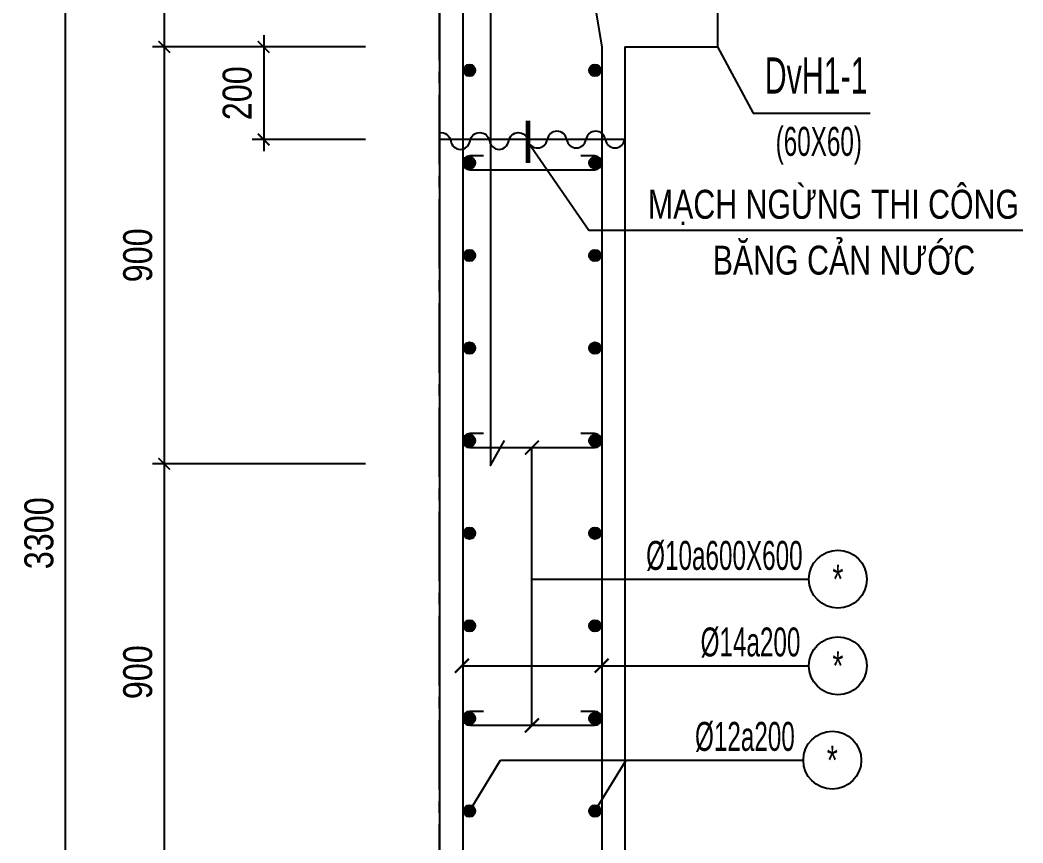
# Model space of a CAD drawing. Extents: x 71 to 2424299, y -14 to 1061502.
# Drawn here: x 1145352 to 1147518, y 528913 to 530689 of the extents above; entities that cross this region are included whole.
import ezdxf
from ezdxf.enums import TextEntityAlignment as Align

# ---------------------------------------------------------------- set-up
doc = ezdxf.new("R2010")
doc.units = 0
doc.header["$LTSCALE"] = 1000
doc.header["$MEASUREMENT"] = 0
doc.header["$PDMODE"] = 3
doc.linetypes.add('CENTER2', pattern=[1.125, 0.75, -0.125, 0.125, -0.125])
doc.layers.get('0').update_dxf_attribs({"linetype": 'CONTINUOUS'})
doc.layers.get('Defpoints').update_dxf_attribs({"linetype": 'CONTINUOUS'})
for name, color, linetype in [('CDC.01.AXIS', 160, 'CENTER2'), ('CDC.02.DIM', 1, 'CONTINUOUS'), ('CDC.03.BORDER', 3, 'CONTINUOUS'), ('CDC.05.STEEL', 4, 'CONTINUOUS'), ('CDC.06.TEXT', 2, 'CONTINUOUS'), ('CDC.11.NOTE', 8, 'CONTINUOUS'), ('CDC.14.STEELNUM', 9, 'CONTINUOUS'), ('KCS_CHI', 1, 'CONTINUOUS')]:
    doc.layers.add(name, color=color, linetype=linetype)
doc.styles.add('ARIAL', font='arial.ttf', dxfattribs={"width": 0.8})
doc.styles.add('SMTEXT', font='arial.ttf', dxfattribs={"width": 0.7})
doc.dimstyles.new('25', dxfattribs={"dimscale": 25, "dimtxt": 2.5, "dimasz": 1, "dimexe": 1, "dimexo": 0, "dimgap": 1, "dimtad": 1, "dimdec": 0, "dimdsep": 46, "dimtxsty": 'ARIAL', "dimblk": 'ARCHTICK', "dimcen": 1, "dimdle": 1, "dimclrd": 256, "dimclre": 256, "dimclrt": 2, "dimadec": 0, "dimazin": 0, "dimtfac": 0.00072, "dimtdec": 0, "dimtix": 1, "dimtmove": 2, "dimatfit": 3, "dimldrblk": 'ARCHTICK', "dimfxl": 1, "dimtolj": 1, "dimarcsym": 0})

# ---------------------------------------------------------------- blocks, each defined once
blk = doc.blocks.new('_ArchTick')
at = {"color": 0, "linetype": 'ByBlock', "const_width": 0.15}
blk.add_lwpolyline([(-0.5, -0.5), (0.5, 0.5)], dxfattribs=at)
blk = doc.blocks.new('*D235')
at = {"layer": 'CDC.02.DIM', "lineweight": -2, "transparency": 16777216}
for p, q in [((1145663.7, 531256.5), (1145663.7, 530606.5)), ((1146098.5, 531231.5), (1145638.7, 531231.5)), ((1146098.5, 530631.5), (1145638.7, 530631.5))]:
    blk.add_line(p, q, dxfattribs=at)
at = {"layer": 'Defpoints', "color": 0, "transparency": 16777216}
for p in [(1146098.5, 531231.5), (1145663.7, 530631.5), (1146098.5, 530631.5)]:
    blk.add_point(p, dxfattribs=at)
at = {"layer": 'CDC.02.DIM', "lineweight": -2, "transparency": 16777216, "xscale": 25, "yscale": 25, "zscale": 25}
for p, rotation in [((1145663.7, 531231.5), 90), ((1145663.7, 530631.5), 270)]:
    blk.add_blockref('_ArchTick', p, dxfattribs=dict(at, rotation=rotation))
at = {"layer": 'CDC.02.DIM', "color": 2, "transparency": 16777216, "insert": (1145606.8, 530931.5), "char_height": 62.5, "attachment_point": 5, "rotation": 90, "style": 'ARIAL'}
blk.add_mtext('\\A1;600', dxfattribs=at)
blk = doc.blocks.new('*D236')
at = {"layer": 'CDC.02.DIM', "lineweight": -2, "transparency": 16777216}
for p, q in [((1145663.7, 530656.5), (1145663.7, 529706.5)), ((1146098.5, 530631.5), (1145638.7, 530631.5)), ((1146098.5, 529731.5), (1145638.7, 529731.5))]:
    blk.add_line(p, q, dxfattribs=at)
at = {"layer": 'Defpoints', "color": 0, "transparency": 16777216}
for p in [(1146098.5, 530631.5), (1145663.7, 529731.5), (1146098.5, 529731.5)]:
    blk.add_point(p, dxfattribs=at)
at = {"layer": 'CDC.02.DIM', "lineweight": -2, "transparency": 16777216, "xscale": 25, "yscale": 25, "zscale": 25}
for p, rotation in [((1145663.7, 530631.5), 90), ((1145663.7, 529731.5), 270)]:
    blk.add_blockref('_ArchTick', p, dxfattribs=dict(at, rotation=rotation))
at = {"layer": 'CDC.02.DIM', "color": 2, "transparency": 16777216, "insert": (1145606.8, 530181.5), "char_height": 62.5, "attachment_point": 5, "rotation": 90, "style": 'ARIAL'}
blk.add_mtext('\\A1;900', dxfattribs=at)
blk = doc.blocks.new('*D237')
at = {"layer": 'CDC.02.DIM', "lineweight": -2, "transparency": 16777216}
for p, q in [((1145663.7, 529756.5), (1145663.7, 528806.5)), ((1146098.5, 529731.5), (1145638.7, 529731.5)), ((1146098.5, 528831.5), (1145638.7, 528831.5))]:
    blk.add_line(p, q, dxfattribs=at)
at = {"layer": 'Defpoints', "color": 0, "transparency": 16777216}
for p in [(1146098.5, 529731.5), (1145663.7, 528831.5), (1146098.5, 528831.5)]:
    blk.add_point(p, dxfattribs=at)
at = {"layer": 'CDC.02.DIM', "lineweight": -2, "transparency": 16777216, "xscale": 25, "yscale": 25, "zscale": 25}
for p, rotation in [((1145663.7, 529731.5), 90), ((1145663.7, 528831.5), 270)]:
    blk.add_blockref('_ArchTick', p, dxfattribs=dict(at, rotation=rotation))
at = {"layer": 'CDC.02.DIM', "color": 2, "transparency": 16777216, "insert": (1145606.8, 529281.5), "char_height": 62.5, "attachment_point": 5, "rotation": 90, "style": 'ARIAL'}
blk.add_mtext('\\A1;900', dxfattribs=at)
blk = doc.blocks.new('*D240')
at = {"layer": 'CDC.02.DIM', "lineweight": -2, "transparency": 16777216}
for p, q in [((1145450.4, 527906.5), (1145450.4, 531256.5)), ((1146098.5, 531231.5), (1145425.4, 531231.5)), ((1146098.5, 527931.5), (1145425.4, 527931.5))]:
    blk.add_line(p, q, dxfattribs=at)
at = {"layer": 'Defpoints', "color": 0, "transparency": 16777216}
for p in [(1145450.4, 531231.5), (1146098.5, 531231.5), (1146098.5, 527931.5)]:
    blk.add_point(p, dxfattribs=at)
at = {"layer": 'CDC.02.DIM', "lineweight": -2, "transparency": 16777216, "xscale": 25, "yscale": 25, "zscale": 25}
for p, rotation in [((1145450.4, 531231.5), 90), ((1145450.4, 527931.5), 270)]:
    blk.add_blockref('_ArchTick', p, dxfattribs=dict(at, rotation=rotation))
at = {"layer": 'CDC.02.DIM', "color": 2, "transparency": 16777216, "insert": (1145393.5, 529581.5), "char_height": 62.5, "attachment_point": 5, "rotation": 90, "style": 'ARIAL'}
blk.add_mtext('\\A1;3300', dxfattribs=at)
blk = doc.blocks.new('*D1379')
at = {"layer": 'CDC.02.DIM', "lineweight": -2, "transparency": 16777216}
for p, q in [((1145878.5, 530656.5), (1145878.5, 530406.5)), ((1146098.5, 530631.5), (1145853.5, 530631.5)), ((1146098.5, 530431.5), (1145853.5, 530431.5))]:
    blk.add_line(p, q, dxfattribs=at)
at = {"layer": 'Defpoints', "color": 0, "transparency": 16777216}
for p in [(1146098.5, 530631.5), (1145878.5, 530431.5), (1146098.5, 530431.5)]:
    blk.add_point(p, dxfattribs=at)
at = {"layer": 'CDC.02.DIM', "lineweight": -2, "transparency": 16777216, "xscale": 25, "yscale": 25, "zscale": 25}
for p, rotation in [((1145878.5, 530631.5), 90), ((1145878.5, 530431.5), 270)]:
    blk.add_blockref('_ArchTick', p, dxfattribs=dict(at, rotation=rotation))
at = {"layer": 'CDC.02.DIM', "color": 2, "transparency": 16777216, "insert": (1145821.6, 530531.5), "char_height": 62.5, "attachment_point": 5, "rotation": 90, "style": 'ARIAL'}
blk.add_mtext('\\A1;200', dxfattribs=at)

msp = doc.modelspace()

# ---------------------------------------------------------------- linework, layer by layer
at = {"layer": 'CDC.01.AXIS', "ltscale": 0.2, "elevation": 0}
msp.add_lwpolyline([(1146258.38, 526778.12), (1146258.38, 535545.85)], dxfattribs=at)
at = {"layer": 'CDC.03.BORDER'}
for p, q in [((1146258.38, 535381.45), (1146258.38, 526931.45)), ((1146858.38, 531081.45), (1146858.38, 530631.45)), ((1146658.38, 530631.45), (1146858.38, 530631.45)), ((1146658.38, 530631.45), (1146658.38, 528131.45))]:
    msp.add_line(p, q, dxfattribs=at)
at = {"layer": 'CDC.05.STEEL', "elevation": 0}
for points in [[(1146508.03, 535331.45), (1146308.38, 535331.45), (1146308.38, 526981.45), (1146583.38, 526981.45)], [(1146508.38, 535265.01), (1146508.38, 531231.45), (1146608.38, 530631.45), (1146608.38, 526993.8), (1146363.48, 526993.8)], [(1146398.28, 532073.22), (1146368.16, 532127.54), (1146368.16, 532127.54), (1146368.16, 529727.54), (1146368.16, 529727.54), (1146398.28, 529781.86)], [(1146558.38, 530431.45), (1146258.38, 530431.45)]]:
    msp.add_lwpolyline(points, dxfattribs=at)
at = {"layer": 'CDC.05.STEEL', "const_width": 12.3, "elevation": 0}
for points in [[(1146322.95, 530587.06, 1), (1146322.95, 530574.76, 1)], [(1146322.95, 530587.06, 1), (1146322.95, 530574.76, 1)], [(1146322.95, 530587.06, 1), (1146322.95, 530574.76, 1)], [(1146322.95, 530587.06, 1), (1146322.95, 530574.76, 1)], [(1146322.95, 530587.06, 1), (1146322.95, 530574.76, 1)], [(1146322.95, 530587.06, 1), (1146322.95, 530574.76, 1)], [(1146322.95, 530587.06, 1), (1146322.95, 530574.76, 1)], [(1146322.95, 530587.06, 1), (1146322.95, 530574.76, 1)], [(1146322.95, 530587.06, 1), (1146322.95, 530574.76, 1)], [(1146322.95, 530587.06, 1), (1146322.95, 530574.76, 1)], [(1146322.95, 530587.06, 1), (1146322.95, 530574.76, 1)], [(1146322.95, 530587.06, 1), (1146322.95, 530574.76, 1)], [(1146322.95, 530587.06, 1), (1146322.95, 530574.76, 1)], [(1146322.95, 530587.06, 1), (1146322.95, 530574.76, 1)], [(1146322.95, 530587.06, 1), (1146322.95, 530574.76, 1)], [(1146322.95, 530587.06, 1), (1146322.95, 530574.76, 1)], [(1146322.95, 530587.06, 1), (1146322.95, 530574.76, 1)], [(1146322.95, 530587.06, 1), (1146322.95, 530574.76, 1)], [(1146322.95, 530587.06, 1), (1146322.95, 530574.76, 1)], [(1146322.95, 530587.06, 1), (1146322.95, 530574.76, 1)], [(1146322.95, 530587.06, 1), (1146322.95, 530574.76, 1)], [(1146322.95, 530587.06, 1), (1146322.95, 530574.76, 1)], [(1146322.95, 530587.06, 1), (1146322.95, 530574.76, 1)], [(1146322.95, 530587.06, 1), (1146322.95, 530574.76, 1)], [(1146593.96, 530587.06, -1), (1146593.96, 530574.76, -1)], [(1146593.96, 530587.06, -1), (1146593.96, 530574.76, -1)], [(1146593.96, 530587.06, -1), (1146593.96, 530574.76, -1)], [(1146593.96, 530587.06, -1), (1146593.96, 530574.76, -1)], [(1146593.96, 530587.06, -1), (1146593.96, 530574.76, -1)], [(1146593.96, 530587.06, -1), (1146593.96, 530574.76, -1)], [(1146593.96, 530587.06, -1), (1146593.96, 530574.76, -1)], [(1146593.96, 530587.06, -1), (1146593.96, 530574.76, -1)], [(1146593.96, 530587.06, -1), (1146593.96, 530574.76, -1)], [(1146593.96, 530587.06, -1), (1146593.96, 530574.76, -1)], [(1146593.96, 530587.06, -1), (1146593.96, 530574.76, -1)], [(1146593.96, 530587.06, -1), (1146593.96, 530574.76, -1)], [(1146593.96, 530587.06, -1), (1146593.96, 530574.76, -1)], [(1146593.96, 530587.06, -1), (1146593.96, 530574.76, -1)], [(1146593.96, 530587.06, -1), (1146593.96, 530574.76, -1)], [(1146593.96, 530587.06, -1), (1146593.96, 530574.76, -1)], [(1146593.96, 530587.06, -1), (1146593.96, 530574.76, -1)], [(1146593.96, 530587.06, -1), (1146593.96, 530574.76, -1)], [(1146593.96, 530587.06, -1), (1146593.96, 530574.76, -1)], [(1146593.96, 530587.06, -1), (1146593.96, 530574.76, -1)], [(1146593.96, 530587.06, -1), (1146593.96, 530574.76, -1)], [(1146593.96, 530587.06, -1), (1146593.96, 530574.76, -1)], [(1146593.96, 530587.06, -1), (1146593.96, 530574.76, -1)], [(1146593.96, 530587.06, -1), (1146593.96, 530574.76, -1)], [(1146322.95, 530387.17, 1), (1146322.95, 530374.87, 1)], [(1146322.95, 530387.17, 1), (1146322.95, 530374.87, 1)], [(1146322.95, 530387.17, 1), (1146322.95, 530374.87, 1)], [(1146322.95, 530387.17, 1), (1146322.95, 530374.87, 1)], [(1146322.95, 530387.17, 1), (1146322.95, 530374.87, 1)], [(1146322.95, 530387.17, 1), (1146322.95, 530374.87, 1)], [(1146322.95, 530387.17, 1), (1146322.95, 530374.87, 1)], [(1146322.95, 530387.17, 1), (1146322.95, 530374.87, 1)], [(1146322.95, 530387.17, 1), (1146322.95, 530374.87, 1)], [(1146322.95, 530387.17, 1), (1146322.95, 530374.87, 1)], [(1146322.95, 530387.17, 1), (1146322.95, 530374.87, 1)], [(1146322.95, 530387.17, 1), (1146322.95, 530374.87, 1)], [(1146322.95, 530387.17, 1), (1146322.95, 530374.87, 1)], [(1146322.95, 530387.17, 1), (1146322.95, 530374.87, 1)], [(1146322.95, 530387.17, 1), (1146322.95, 530374.87, 1)], [(1146322.95, 530387.17, 1), (1146322.95, 530374.87, 1)], [(1146322.95, 530387.17, 1), (1146322.95, 530374.87, 1)], [(1146322.95, 530387.17, 1), (1146322.95, 530374.87, 1)], [(1146322.95, 530387.17, 1), (1146322.95, 530374.87, 1)], [(1146322.95, 530387.17, 1), (1146322.95, 530374.87, 1)], [(1146322.95, 530387.17, 1), (1146322.95, 530374.87, 1)], [(1146322.95, 530387.17, 1), (1146322.95, 530374.87, 1)], [(1146322.95, 530387.17, 1), (1146322.95, 530374.87, 1)], [(1146322.95, 530387.17, 1), (1146322.95, 530374.87, 1)], [(1146593.96, 530387.17, -1), (1146593.96, 530374.87, -1)], [(1146593.96, 530387.17, -1), (1146593.96, 530374.87, -1)], [(1146593.96, 530387.17, -1), (1146593.96, 530374.87, -1)], [(1146593.96, 530387.17, -1), (1146593.96, 530374.87, -1)], [(1146593.96, 530387.17, -1), (1146593.96, 530374.87, -1)], [(1146593.96, 530387.17, -1), (1146593.96, 530374.87, -1)], [(1146593.96, 530387.17, -1), (1146593.96, 530374.87, -1)], [(1146593.96, 530387.17, -1), (1146593.96, 530374.87, -1)], [(1146593.96, 530387.17, -1), (1146593.96, 530374.87, -1)], [(1146593.96, 530387.17, -1), (1146593.96, 530374.87, -1)], [(1146593.96, 530387.17, -1), (1146593.96, 530374.87, -1)], [(1146593.96, 530387.17, -1), (1146593.96, 530374.87, -1)], [(1146593.96, 530387.17, -1), (1146593.96, 530374.87, -1)], [(1146593.96, 530387.17, -1), (1146593.96, 530374.87, -1)], [(1146593.96, 530387.17, -1), (1146593.96, 530374.87, -1)], [(1146593.96, 530387.17, -1), (1146593.96, 530374.87, -1)], [(1146593.96, 530387.17, -1), (1146593.96, 530374.87, -1)], [(1146593.96, 530387.17, -1), (1146593.96, 530374.87, -1)], [(1146593.96, 530387.17, -1), (1146593.96, 530374.87, -1)], [(1146593.96, 530387.17, -1), (1146593.96, 530374.87, -1)], [(1146593.96, 530387.17, -1), (1146593.96, 530374.87, -1)], [(1146593.96, 530387.17, -1), (1146593.96, 530374.87, -1)], [(1146593.96, 530387.17, -1), (1146593.96, 530374.87, -1)], [(1146593.96, 530387.17, -1), (1146593.96, 530374.87, -1)], [(1146322.95, 530187.28, 1), (1146322.95, 530174.98, 1)], [(1146322.95, 530187.28, 1), (1146322.95, 530174.98, 1)], [(1146322.95, 530187.28, 1), (1146322.95, 530174.98, 1)], [(1146322.95, 530187.28, 1), (1146322.95, 530174.98, 1)], [(1146322.95, 530187.28, 1), (1146322.95, 530174.98, 1)], [(1146322.95, 530187.28, 1), (1146322.95, 530174.98, 1)], [(1146322.95, 530187.28, 1), (1146322.95, 530174.98, 1)], [(1146322.95, 530187.28, 1), (1146322.95, 530174.98, 1)], [(1146322.95, 530187.28, 1), (1146322.95, 530174.98, 1)], [(1146322.95, 530187.28, 1), (1146322.95, 530174.98, 1)], [(1146322.95, 530187.28, 1), (1146322.95, 530174.98, 1)], [(1146322.95, 530187.28, 1), (1146322.95, 530174.98, 1)], [(1146322.95, 530187.28, 1), (1146322.95, 530174.98, 1)], [(1146322.95, 530187.28, 1), (1146322.95, 530174.98, 1)], [(1146322.95, 530187.28, 1), (1146322.95, 530174.98, 1)], [(1146322.95, 530187.28, 1), (1146322.95, 530174.98, 1)], [(1146322.95, 530187.28, 1), (1146322.95, 530174.98, 1)], [(1146322.95, 530187.28, 1), (1146322.95, 530174.98, 1)], [(1146322.95, 530187.28, 1), (1146322.95, 530174.98, 1)], [(1146322.95, 530187.28, 1), (1146322.95, 530174.98, 1)], [(1146322.95, 530187.28, 1), (1146322.95, 530174.98, 1)], [(1146322.95, 530187.28, 1), (1146322.95, 530174.98, 1)], [(1146322.95, 530187.28, 1), (1146322.95, 530174.98, 1)], [(1146322.95, 530187.28, 1), (1146322.95, 530174.98, 1)], [(1146593.96, 530187.28, -1), (1146593.96, 530174.98, -1)], [(1146593.96, 530187.28, -1), (1146593.96, 530174.98, -1)], [(1146593.96, 530187.28, -1), (1146593.96, 530174.98, -1)], [(1146593.96, 530187.28, -1), (1146593.96, 530174.98, -1)], [(1146593.96, 530187.28, -1), (1146593.96, 530174.98, -1)], [(1146593.96, 530187.28, -1), (1146593.96, 530174.98, -1)], [(1146593.96, 530187.28, -1), (1146593.96, 530174.98, -1)], [(1146593.96, 530187.28, -1), (1146593.96, 530174.98, -1)], [(1146593.96, 530187.28, -1), (1146593.96, 530174.98, -1)], [(1146593.96, 530187.28, -1), (1146593.96, 530174.98, -1)], [(1146593.96, 530187.28, -1), (1146593.96, 530174.98, -1)], [(1146593.96, 530187.28, -1), (1146593.96, 530174.98, -1)], [(1146593.96, 530187.28, -1), (1146593.96, 530174.98, -1)], [(1146593.96, 530187.28, -1), (1146593.96, 530174.98, -1)], [(1146593.96, 530187.28, -1), (1146593.96, 530174.98, -1)], [(1146593.96, 530187.28, -1), (1146593.96, 530174.98, -1)], [(1146593.96, 530187.28, -1), (1146593.96, 530174.98, -1)], [(1146593.96, 530187.28, -1), (1146593.96, 530174.98, -1)], [(1146593.96, 530187.28, -1), (1146593.96, 530174.98, -1)], [(1146593.96, 530187.28, -1), (1146593.96, 530174.98, -1)], [(1146593.96, 530187.28, -1), (1146593.96, 530174.98, -1)], [(1146593.96, 530187.28, -1), (1146593.96, 530174.98, -1)], [(1146593.96, 530187.28, -1), (1146593.96, 530174.98, -1)], [(1146593.96, 530187.28, -1), (1146593.96, 530174.98, -1)], [(1146322.95, 529987.39, 1), (1146322.95, 529975.09, 1)], [(1146322.95, 529987.39, 1), (1146322.95, 529975.09, 1)], [(1146322.95, 529987.39, 1), (1146322.95, 529975.09, 1)], [(1146322.95, 529987.39, 1), (1146322.95, 529975.09, 1)], [(1146322.95, 529987.39, 1), (1146322.95, 529975.09, 1)], [(1146322.95, 529987.39, 1), (1146322.95, 529975.09, 1)], [(1146322.95, 529987.39, 1), (1146322.95, 529975.09, 1)], [(1146322.95, 529987.39, 1), (1146322.95, 529975.09, 1)], [(1146322.95, 529987.39, 1), (1146322.95, 529975.09, 1)], [(1146322.95, 529987.39, 1), (1146322.95, 529975.09, 1)], [(1146322.95, 529987.39, 1), (1146322.95, 529975.09, 1)], [(1146322.95, 529987.39, 1), (1146322.95, 529975.09, 1)], [(1146322.95, 529987.39, 1), (1146322.95, 529975.09, 1)], [(1146322.95, 529987.39, 1), (1146322.95, 529975.09, 1)], [(1146322.95, 529987.39, 1), (1146322.95, 529975.09, 1)], [(1146322.95, 529987.39, 1), (1146322.95, 529975.09, 1)], [(1146322.95, 529987.39, 1), (1146322.95, 529975.09, 1)], [(1146322.95, 529987.39, 1), (1146322.95, 529975.09, 1)], [(1146322.95, 529987.39, 1), (1146322.95, 529975.09, 1)], [(1146322.95, 529987.39, 1), (1146322.95, 529975.09, 1)], [(1146322.95, 529987.39, 1), (1146322.95, 529975.09, 1)], [(1146322.95, 529987.39, 1), (1146322.95, 529975.09, 1)], [(1146322.95, 529987.39, 1), (1146322.95, 529975.09, 1)], [(1146322.95, 529987.39, 1), (1146322.95, 529975.09, 1)], [(1146593.96, 529987.39, -1), (1146593.96, 529975.09, -1)], [(1146593.96, 529987.39, -1), (1146593.96, 529975.09, -1)], [(1146593.96, 529987.39, -1), (1146593.96, 529975.09, -1)], [(1146593.96, 529987.39, -1), (1146593.96, 529975.09, -1)], [(1146593.96, 529987.39, -1), (1146593.96, 529975.09, -1)], [(1146593.96, 529987.39, -1), (1146593.96, 529975.09, -1)], [(1146593.96, 529987.39, -1), (1146593.96, 529975.09, -1)], [(1146593.96, 529987.39, -1), (1146593.96, 529975.09, -1)], [(1146593.96, 529987.39, -1), (1146593.96, 529975.09, -1)], [(1146593.96, 529987.39, -1), (1146593.96, 529975.09, -1)], [(1146593.96, 529987.39, -1), (1146593.96, 529975.09, -1)], [(1146593.96, 529987.39, -1), (1146593.96, 529975.09, -1)], [(1146593.96, 529987.39, -1), (1146593.96, 529975.09, -1)], [(1146593.96, 529987.39, -1), (1146593.96, 529975.09, -1)], [(1146593.96, 529987.39, -1), (1146593.96, 529975.09, -1)], [(1146593.96, 529987.39, -1), (1146593.96, 529975.09, -1)], [(1146593.96, 529987.39, -1), (1146593.96, 529975.09, -1)], [(1146593.96, 529987.39, -1), (1146593.96, 529975.09, -1)], [(1146593.96, 529987.39, -1), (1146593.96, 529975.09, -1)], [(1146593.96, 529987.39, -1), (1146593.96, 529975.09, -1)], [(1146593.96, 529987.39, -1), (1146593.96, 529975.09, -1)], [(1146593.96, 529987.39, -1), (1146593.96, 529975.09, -1)], [(1146593.96, 529987.39, -1), (1146593.96, 529975.09, -1)], [(1146593.96, 529987.39, -1), (1146593.96, 529975.09, -1)], [(1146322.95, 529787.5, 1), (1146322.95, 529775.2, 1)], [(1146322.95, 529787.5, 1), (1146322.95, 529775.2, 1)], [(1146322.95, 529787.5, 1), (1146322.95, 529775.2, 1)], [(1146322.95, 529787.5, 1), (1146322.95, 529775.2, 1)], [(1146322.95, 529787.5, 1), (1146322.95, 529775.2, 1)], [(1146322.95, 529787.5, 1), (1146322.95, 529775.2, 1)], [(1146322.95, 529787.5, 1), (1146322.95, 529775.2, 1)], [(1146322.95, 529787.5, 1), (1146322.95, 529775.2, 1)], [(1146322.95, 529787.5, 1), (1146322.95, 529775.2, 1)], [(1146322.95, 529787.5, 1), (1146322.95, 529775.2, 1)], [(1146322.95, 529787.5, 1), (1146322.95, 529775.2, 1)], [(1146322.95, 529787.5, 1), (1146322.95, 529775.2, 1)], [(1146322.95, 529787.5, 1), (1146322.95, 529775.2, 1)], [(1146322.95, 529787.5, 1), (1146322.95, 529775.2, 1)], [(1146322.95, 529787.5, 1), (1146322.95, 529775.2, 1)], [(1146322.95, 529787.5, 1), (1146322.95, 529775.2, 1)], [(1146322.95, 529787.5, 1), (1146322.95, 529775.2, 1)], [(1146322.95, 529787.5, 1), (1146322.95, 529775.2, 1)], [(1146322.95, 529787.5, 1), (1146322.95, 529775.2, 1)], [(1146322.95, 529787.5, 1), (1146322.95, 529775.2, 1)], [(1146322.95, 529787.5, 1), (1146322.95, 529775.2, 1)], [(1146322.95, 529787.5, 1), (1146322.95, 529775.2, 1)], [(1146322.95, 529787.5, 1), (1146322.95, 529775.2, 1)], [(1146322.95, 529787.5, 1), (1146322.95, 529775.2, 1)], [(1146593.96, 529787.5, -1), (1146593.96, 529775.2, -1)], [(1146593.96, 529787.5, -1), (1146593.96, 529775.2, -1)], [(1146593.96, 529787.5, -1), (1146593.96, 529775.2, -1)], [(1146593.96, 529787.5, -1), (1146593.96, 529775.2, -1)], [(1146593.96, 529787.5, -1), (1146593.96, 529775.2, -1)], [(1146593.96, 529787.5, -1), (1146593.96, 529775.2, -1)], [(1146593.96, 529787.5, -1), (1146593.96, 529775.2, -1)], [(1146593.96, 529787.5, -1), (1146593.96, 529775.2, -1)], [(1146593.96, 529787.5, -1), (1146593.96, 529775.2, -1)], [(1146593.96, 529787.5, -1), (1146593.96, 529775.2, -1)], [(1146593.96, 529787.5, -1), (1146593.96, 529775.2, -1)], [(1146593.96, 529787.5, -1), (1146593.96, 529775.2, -1)], [(1146593.96, 529787.5, -1), (1146593.96, 529775.2, -1)], [(1146593.96, 529787.5, -1), (1146593.96, 529775.2, -1)], [(1146593.96, 529787.5, -1), (1146593.96, 529775.2, -1)], [(1146593.96, 529787.5, -1), (1146593.96, 529775.2, -1)], [(1146593.96, 529787.5, -1), (1146593.96, 529775.2, -1)], [(1146593.96, 529787.5, -1), (1146593.96, 529775.2, -1)], [(1146593.96, 529787.5, -1), (1146593.96, 529775.2, -1)], [(1146593.96, 529787.5, -1), (1146593.96, 529775.2, -1)], [(1146593.96, 529787.5, -1), (1146593.96, 529775.2, -1)], [(1146593.96, 529787.5, -1), (1146593.96, 529775.2, -1)], [(1146593.96, 529787.5, -1), (1146593.96, 529775.2, -1)], [(1146593.96, 529787.5, -1), (1146593.96, 529775.2, -1)], [(1146322.95, 529587.61, 1), (1146322.95, 529575.31, 1)], [(1146322.95, 529587.61, 1), (1146322.95, 529575.31, 1)], [(1146322.95, 529587.61, 1), (1146322.95, 529575.31, 1)], [(1146322.95, 529587.61, 1), (1146322.95, 529575.31, 1)], [(1146322.95, 529587.61, 1), (1146322.95, 529575.31, 1)], [(1146322.95, 529587.61, 1), (1146322.95, 529575.31, 1)], [(1146322.95, 529587.61, 1), (1146322.95, 529575.31, 1)], [(1146322.95, 529587.61, 1), (1146322.95, 529575.31, 1)], [(1146322.95, 529587.61, 1), (1146322.95, 529575.31, 1)], [(1146322.95, 529587.61, 1), (1146322.95, 529575.31, 1)], [(1146322.95, 529587.61, 1), (1146322.95, 529575.31, 1)], [(1146322.95, 529587.61, 1), (1146322.95, 529575.31, 1)], [(1146322.95, 529587.61, 1), (1146322.95, 529575.31, 1)], [(1146322.95, 529587.61, 1), (1146322.95, 529575.31, 1)], [(1146322.95, 529587.61, 1), (1146322.95, 529575.31, 1)], [(1146322.95, 529587.61, 1), (1146322.95, 529575.31, 1)], [(1146322.95, 529587.61, 1), (1146322.95, 529575.31, 1)], [(1146322.95, 529587.61, 1), (1146322.95, 529575.31, 1)], [(1146322.95, 529587.61, 1), (1146322.95, 529575.31, 1)], [(1146322.95, 529587.61, 1), (1146322.95, 529575.31, 1)], [(1146322.95, 529587.61, 1), (1146322.95, 529575.31, 1)], [(1146322.95, 529587.61, 1), (1146322.95, 529575.31, 1)], [(1146322.95, 529587.61, 1), (1146322.95, 529575.31, 1)], [(1146322.95, 529587.61, 1), (1146322.95, 529575.31, 1)], [(1146593.96, 529587.61, -1), (1146593.96, 529575.31, -1)], [(1146593.96, 529587.61, -1), (1146593.96, 529575.31, -1)], [(1146593.96, 529587.61, -1), (1146593.96, 529575.31, -1)], [(1146593.96, 529587.61, -1), (1146593.96, 529575.31, -1)], [(1146593.96, 529587.61, -1), (1146593.96, 529575.31, -1)], [(1146593.96, 529587.61, -1), (1146593.96, 529575.31, -1)], [(1146593.96, 529587.61, -1), (1146593.96, 529575.31, -1)], [(1146593.96, 529587.61, -1), (1146593.96, 529575.31, -1)], [(1146593.96, 529587.61, -1), (1146593.96, 529575.31, -1)], [(1146593.96, 529587.61, -1), (1146593.96, 529575.31, -1)], [(1146593.96, 529587.61, -1), (1146593.96, 529575.31, -1)], [(1146593.96, 529587.61, -1), (1146593.96, 529575.31, -1)], [(1146593.96, 529587.61, -1), (1146593.96, 529575.31, -1)], [(1146593.96, 529587.61, -1), (1146593.96, 529575.31, -1)], [(1146593.96, 529587.61, -1), (1146593.96, 529575.31, -1)], [(1146593.96, 529587.61, -1), (1146593.96, 529575.31, -1)], [(1146593.96, 529587.61, -1), (1146593.96, 529575.31, -1)], [(1146593.96, 529587.61, -1), (1146593.96, 529575.31, -1)], [(1146593.96, 529587.61, -1), (1146593.96, 529575.31, -1)], [(1146593.96, 529587.61, -1), (1146593.96, 529575.31, -1)], [(1146593.96, 529587.61, -1), (1146593.96, 529575.31, -1)], [(1146593.96, 529587.61, -1), (1146593.96, 529575.31, -1)], [(1146593.96, 529587.61, -1), (1146593.96, 529575.31, -1)], [(1146593.96, 529587.61, -1), (1146593.96, 529575.31, -1)], [(1146322.95, 529387.73, 1), (1146322.95, 529375.42, 1)], [(1146322.95, 529387.73, 1), (1146322.95, 529375.42, 1)], [(1146322.95, 529387.73, 1), (1146322.95, 529375.42, 1)], [(1146322.95, 529387.73, 1), (1146322.95, 529375.42, 1)], [(1146322.95, 529387.73, 1), (1146322.95, 529375.42, 1)], [(1146322.95, 529387.73, 1), (1146322.95, 529375.42, 1)], [(1146322.95, 529387.73, 1), (1146322.95, 529375.42, 1)], [(1146322.95, 529387.73, 1), (1146322.95, 529375.42, 1)], [(1146322.95, 529387.73, 1), (1146322.95, 529375.42, 1)], [(1146322.95, 529387.73, 1), (1146322.95, 529375.42, 1)], [(1146322.95, 529387.73, 1), (1146322.95, 529375.42, 1)], [(1146322.95, 529387.73, 1), (1146322.95, 529375.42, 1)], [(1146322.95, 529387.73, 1), (1146322.95, 529375.42, 1)], [(1146322.95, 529387.73, 1), (1146322.95, 529375.42, 1)], [(1146322.95, 529387.73, 1), (1146322.95, 529375.42, 1)], [(1146322.95, 529387.73, 1), (1146322.95, 529375.42, 1)], [(1146322.95, 529387.73, 1), (1146322.95, 529375.42, 1)], [(1146322.95, 529387.73, 1), (1146322.95, 529375.42, 1)], [(1146322.95, 529387.73, 1), (1146322.95, 529375.42, 1)], [(1146322.95, 529387.73, 1), (1146322.95, 529375.42, 1)], [(1146322.95, 529387.73, 1), (1146322.95, 529375.42, 1)], [(1146322.95, 529387.73, 1), (1146322.95, 529375.42, 1)], [(1146322.95, 529387.73, 1), (1146322.95, 529375.42, 1)], [(1146322.95, 529387.73, 1), (1146322.95, 529375.42, 1)], [(1146593.96, 529387.73, -1), (1146593.96, 529375.42, -1)], [(1146593.96, 529387.73, -1), (1146593.96, 529375.42, -1)], [(1146593.96, 529387.73, -1), (1146593.96, 529375.42, -1)], [(1146593.96, 529387.73, -1), (1146593.96, 529375.42, -1)], [(1146593.96, 529387.73, -1), (1146593.96, 529375.42, -1)], [(1146593.96, 529387.73, -1), (1146593.96, 529375.42, -1)], [(1146593.96, 529387.73, -1), (1146593.96, 529375.42, -1)], [(1146593.96, 529387.73, -1), (1146593.96, 529375.42, -1)], [(1146593.96, 529387.73, -1), (1146593.96, 529375.42, -1)], [(1146593.96, 529387.73, -1), (1146593.96, 529375.42, -1)], [(1146593.96, 529387.73, -1), (1146593.96, 529375.42, -1)], [(1146593.96, 529387.73, -1), (1146593.96, 529375.42, -1)], [(1146593.96, 529387.73, -1), (1146593.96, 529375.42, -1)], [(1146593.96, 529387.73, -1), (1146593.96, 529375.42, -1)], [(1146593.96, 529387.73, -1), (1146593.96, 529375.42, -1)], [(1146593.96, 529387.73, -1), (1146593.96, 529375.42, -1)], [(1146593.96, 529387.73, -1), (1146593.96, 529375.42, -1)], [(1146593.96, 529387.73, -1), (1146593.96, 529375.42, -1)], [(1146593.96, 529387.73, -1), (1146593.96, 529375.42, -1)], [(1146593.96, 529387.73, -1), (1146593.96, 529375.42, -1)], [(1146593.96, 529387.73, -1), (1146593.96, 529375.42, -1)], [(1146593.96, 529387.73, -1), (1146593.96, 529375.42, -1)], [(1146593.96, 529387.73, -1), (1146593.96, 529375.42, -1)], [(1146593.96, 529387.73, -1), (1146593.96, 529375.42, -1)], [(1146322.95, 529187.84, 1), (1146322.95, 529175.53, 1)], [(1146322.95, 529187.84, 1), (1146322.95, 529175.53, 1)], [(1146322.95, 529187.84, 1), (1146322.95, 529175.53, 1)], [(1146322.95, 529187.84, 1), (1146322.95, 529175.53, 1)], [(1146322.95, 529187.84, 1), (1146322.95, 529175.53, 1)], [(1146322.95, 529187.84, 1), (1146322.95, 529175.53, 1)], [(1146322.95, 529187.84, 1), (1146322.95, 529175.53, 1)], [(1146322.95, 529187.84, 1), (1146322.95, 529175.53, 1)], [(1146322.95, 529187.84, 1), (1146322.95, 529175.53, 1)], [(1146322.95, 529187.84, 1), (1146322.95, 529175.53, 1)], [(1146322.95, 529187.84, 1), (1146322.95, 529175.53, 1)], [(1146322.95, 529187.84, 1), (1146322.95, 529175.53, 1)], [(1146322.95, 529187.84, 1), (1146322.95, 529175.53, 1)], [(1146322.95, 529187.84, 1), (1146322.95, 529175.53, 1)], [(1146322.95, 529187.84, 1), (1146322.95, 529175.53, 1)], [(1146322.95, 529187.84, 1), (1146322.95, 529175.53, 1)], [(1146322.95, 529187.84, 1), (1146322.95, 529175.53, 1)], [(1146322.95, 529187.84, 1), (1146322.95, 529175.53, 1)], [(1146322.95, 529187.84, 1), (1146322.95, 529175.53, 1)], [(1146322.95, 529187.84, 1), (1146322.95, 529175.53, 1)], [(1146322.95, 529187.84, 1), (1146322.95, 529175.53, 1)], [(1146322.95, 529187.84, 1), (1146322.95, 529175.53, 1)], [(1146322.95, 529187.84, 1), (1146322.95, 529175.53, 1)], [(1146322.95, 529187.84, 1), (1146322.95, 529175.53, 1)], [(1146593.96, 529187.84, -1), (1146593.96, 529175.53, -1)], [(1146593.96, 529187.84, -1), (1146593.96, 529175.53, -1)], [(1146593.96, 529187.84, -1), (1146593.96, 529175.53, -1)], [(1146593.96, 529187.84, -1), (1146593.96, 529175.53, -1)], [(1146593.96, 529187.84, -1), (1146593.96, 529175.53, -1)], [(1146593.96, 529187.84, -1), (1146593.96, 529175.53, -1)], [(1146593.96, 529187.84, -1), (1146593.96, 529175.53, -1)], [(1146593.96, 529187.84, -1), (1146593.96, 529175.53, -1)], [(1146593.96, 529187.84, -1), (1146593.96, 529175.53, -1)], [(1146593.96, 529187.84, -1), (1146593.96, 529175.53, -1)], [(1146593.96, 529187.84, -1), (1146593.96, 529175.53, -1)], [(1146593.96, 529187.84, -1), (1146593.96, 529175.53, -1)], [(1146593.96, 529187.84, -1), (1146593.96, 529175.53, -1)], [(1146593.96, 529187.84, -1), (1146593.96, 529175.53, -1)], [(1146593.96, 529187.84, -1), (1146593.96, 529175.53, -1)], [(1146593.96, 529187.84, -1), (1146593.96, 529175.53, -1)], [(1146593.96, 529187.84, -1), (1146593.96, 529175.53, -1)], [(1146593.96, 529187.84, -1), (1146593.96, 529175.53, -1)], [(1146593.96, 529187.84, -1), (1146593.96, 529175.53, -1)], [(1146593.96, 529187.84, -1), (1146593.96, 529175.53, -1)], [(1146593.96, 529187.84, -1), (1146593.96, 529175.53, -1)], [(1146593.96, 529187.84, -1), (1146593.96, 529175.53, -1)], [(1146593.96, 529187.84, -1), (1146593.96, 529175.53, -1)], [(1146593.96, 529187.84, -1), (1146593.96, 529175.53, -1)], [(1146322.95, 528987.95, 1), (1146322.95, 528975.64, 1)], [(1146322.95, 528987.95, 1), (1146322.95, 528975.64, 1)], [(1146322.95, 528987.95, 1), (1146322.95, 528975.64, 1)], [(1146322.95, 528987.95, 1), (1146322.95, 528975.64, 1)], [(1146322.95, 528987.95, 1), (1146322.95, 528975.64, 1)], [(1146322.95, 528987.95, 1), (1146322.95, 528975.64, 1)], [(1146322.95, 528987.95, 1), (1146322.95, 528975.64, 1)], [(1146322.95, 528987.95, 1), (1146322.95, 528975.64, 1)], [(1146322.95, 528987.95, 1), (1146322.95, 528975.64, 1)], [(1146322.95, 528987.95, 1), (1146322.95, 528975.64, 1)], [(1146322.95, 528987.95, 1), (1146322.95, 528975.64, 1)], [(1146322.95, 528987.95, 1), (1146322.95, 528975.64, 1)], [(1146322.95, 528987.95, 1), (1146322.95, 528975.64, 1)], [(1146322.95, 528987.95, 1), (1146322.95, 528975.64, 1)], [(1146322.95, 528987.95, 1), (1146322.95, 528975.64, 1)], [(1146322.95, 528987.95, 1), (1146322.95, 528975.64, 1)], [(1146322.95, 528987.95, 1), (1146322.95, 528975.64, 1)], [(1146322.95, 528987.95, 1), (1146322.95, 528975.64, 1)], [(1146322.95, 528987.95, 1), (1146322.95, 528975.64, 1)], [(1146322.95, 528987.95, 1), (1146322.95, 528975.64, 1)], [(1146322.95, 528987.95, 1), (1146322.95, 528975.64, 1)], [(1146322.95, 528987.95, 1), (1146322.95, 528975.64, 1)], [(1146322.95, 528987.95, 1), (1146322.95, 528975.64, 1)], [(1146322.95, 528987.95, 1), (1146322.95, 528975.64, 1)], [(1146593.96, 528987.95, -1), (1146593.96, 528975.64, -1)], [(1146593.96, 528987.95, -1), (1146593.96, 528975.64, -1)], [(1146593.96, 528987.95, -1), (1146593.96, 528975.64, -1)], [(1146593.96, 528987.95, -1), (1146593.96, 528975.64, -1)], [(1146593.96, 528987.95, -1), (1146593.96, 528975.64, -1)], [(1146593.96, 528987.95, -1), (1146593.96, 528975.64, -1)], [(1146593.96, 528987.95, -1), (1146593.96, 528975.64, -1)], [(1146593.96, 528987.95, -1), (1146593.96, 528975.64, -1)], [(1146593.96, 528987.95, -1), (1146593.96, 528975.64, -1)], [(1146593.96, 528987.95, -1), (1146593.96, 528975.64, -1)], [(1146593.96, 528987.95, -1), (1146593.96, 528975.64, -1)], [(1146593.96, 528987.95, -1), (1146593.96, 528975.64, -1)], [(1146593.96, 528987.95, -1), (1146593.96, 528975.64, -1)], [(1146593.96, 528987.95, -1), (1146593.96, 528975.64, -1)], [(1146593.96, 528987.95, -1), (1146593.96, 528975.64, -1)], [(1146593.96, 528987.95, -1), (1146593.96, 528975.64, -1)], [(1146593.96, 528987.95, -1), (1146593.96, 528975.64, -1)], [(1146593.96, 528987.95, -1), (1146593.96, 528975.64, -1)], [(1146593.96, 528987.95, -1), (1146593.96, 528975.64, -1)], [(1146593.96, 528987.95, -1), (1146593.96, 528975.64, -1)], [(1146593.96, 528987.95, -1), (1146593.96, 528975.64, -1)], [(1146593.96, 528987.95, -1), (1146593.96, 528975.64, -1)], [(1146593.96, 528987.95, -1), (1146593.96, 528975.64, -1)], [(1146593.96, 528987.95, -1), (1146593.96, 528975.64, -1)]]:
    msp.add_lwpolyline(points, format="xyb", close=True, dxfattribs=at)
at = {"layer": 'CDC.05.STEEL', "elevation": 0}
for points in [[(1146353.38, 530396.18), (1146323.38, 530396.18, 1), (1146323.38, 530366.18), (1146593.38, 530366.18, 1), (1146593.38, 530396.18), (1146563.38, 530396.18)], [(1146353.38, 529796.51), (1146323.38, 529796.51, 1), (1146323.38, 529766.51), (1146593.38, 529766.51, 1), (1146593.38, 529796.51), (1146563.38, 529796.51)], [(1146353.38, 529196.84), (1146323.38, 529196.84, 1), (1146323.38, 529166.84), (1146593.38, 529166.84, 1), (1146593.38, 529196.84), (1146563.38, 529196.84)]]:
    msp.add_lwpolyline(points, format="xyb", dxfattribs=at)
at = {"layer": 'CDC.05.STEEL'}
for centre in [(1146322.95, 530580.91), (1146322.95, 530580.91), (1146322.95, 530580.91), (1146322.95, 530580.91), (1146322.95, 530580.91), (1146322.95, 530580.91), (1146322.95, 530580.91), (1146322.95, 530580.91), (1146322.95, 530580.91), (1146322.95, 530580.91), (1146322.95, 530580.91), (1146322.95, 530580.91), (1146322.95, 530580.91), (1146322.95, 530580.91), (1146322.95, 530580.91), (1146322.95, 530580.91), (1146322.95, 530580.91), (1146322.95, 530580.91), (1146322.95, 530580.91), (1146322.95, 530580.91), (1146322.95, 530580.91), (1146322.95, 530580.91), (1146322.95, 530580.91), (1146322.95, 530580.91), (1146593.96, 530580.91), (1146593.96, 530580.91), (1146593.96, 530580.91), (1146593.96, 530580.91), (1146593.96, 530580.91), (1146593.96, 530580.91), (1146593.96, 530580.91), (1146593.96, 530580.91), (1146593.96, 530580.91), (1146593.96, 530580.91), (1146593.96, 530580.91), (1146593.96, 530580.91), (1146593.96, 530580.91), (1146593.96, 530580.91), (1146593.96, 530580.91), (1146593.96, 530580.91), (1146593.96, 530580.91), (1146593.96, 530580.91), (1146593.96, 530580.91), (1146593.96, 530580.91), (1146593.96, 530580.91), (1146593.96, 530580.91), (1146593.96, 530580.91), (1146593.96, 530580.91), (1146322.95, 530381.02), (1146322.95, 530381.02), (1146322.95, 530381.02), (1146322.95, 530381.02), (1146322.95, 530381.02), (1146322.95, 530381.02), (1146322.95, 530381.02), (1146322.95, 530381.02), (1146322.95, 530381.02), (1146322.95, 530381.02), (1146322.95, 530381.02), (1146322.95, 530381.02), (1146322.95, 530381.02), (1146322.95, 530381.02), (1146322.95, 530381.02), (1146322.95, 530381.02), (1146322.95, 530381.02), (1146322.95, 530381.02), (1146322.95, 530381.02), (1146322.95, 530381.02), (1146322.95, 530381.02), (1146322.95, 530381.02), (1146322.95, 530381.02), (1146322.95, 530381.02), (1146593.96, 530381.02), (1146593.96, 530381.02), (1146593.96, 530381.02), (1146593.96, 530381.02), (1146593.96, 530381.02), (1146593.96, 530381.02), (1146593.96, 530381.02), (1146593.96, 530381.02), (1146593.96, 530381.02), (1146593.96, 530381.02), (1146593.96, 530381.02), (1146593.96, 530381.02), (1146593.96, 530381.02), (1146593.96, 530381.02), (1146593.96, 530381.02), (1146593.96, 530381.02), (1146593.96, 530381.02), (1146593.96, 530381.02), (1146593.96, 530381.02), (1146593.96, 530381.02), (1146593.96, 530381.02), (1146593.96, 530381.02), (1146593.96, 530381.02), (1146593.96, 530381.02), (1146322.95, 530181.13), (1146322.95, 530181.13), (1146322.95, 530181.13), (1146322.95, 530181.13), (1146322.95, 530181.13), (1146322.95, 530181.13), (1146322.95, 530181.13), (1146322.95, 530181.13), (1146322.95, 530181.13), (1146322.95, 530181.13), (1146322.95, 530181.13), (1146322.95, 530181.13), (1146322.95, 530181.13), (1146322.95, 530181.13), (1146322.95, 530181.13), (1146322.95, 530181.13), (1146322.95, 530181.13), (1146322.95, 530181.13), (1146322.95, 530181.13), (1146322.95, 530181.13), (1146322.95, 530181.13), (1146322.95, 530181.13), (1146322.95, 530181.13), (1146322.95, 530181.13), (1146593.96, 530181.13), (1146593.96, 530181.13), (1146593.96, 530181.13), (1146593.96, 530181.13), (1146593.96, 530181.13), (1146593.96, 530181.13), (1146593.96, 530181.13), (1146593.96, 530181.13), (1146593.96, 530181.13), (1146593.96, 530181.13), (1146593.96, 530181.13), (1146593.96, 530181.13), (1146593.96, 530181.13), (1146593.96, 530181.13), (1146593.96, 530181.13), (1146593.96, 530181.13), (1146593.96, 530181.13), (1146593.96, 530181.13), (1146593.96, 530181.13), (1146593.96, 530181.13), (1146593.96, 530181.13), (1146593.96, 530181.13), (1146593.96, 530181.13), (1146593.96, 530181.13), (1146322.95, 529981.24), (1146322.95, 529981.24), (1146322.95, 529981.24), (1146322.95, 529981.24), (1146322.95, 529981.24), (1146322.95, 529981.24), (1146322.95, 529981.24), (1146322.95, 529981.24), (1146322.95, 529981.24), (1146322.95, 529981.24), (1146322.95, 529981.24), (1146322.95, 529981.24), (1146322.95, 529981.24), (1146322.95, 529981.24), (1146322.95, 529981.24), (1146322.95, 529981.24), (1146322.95, 529981.24), (1146322.95, 529981.24), (1146322.95, 529981.24), (1146322.95, 529981.24), (1146322.95, 529981.24), (1146322.95, 529981.24), (1146322.95, 529981.24), (1146322.95, 529981.24), (1146593.96, 529981.24), (1146593.96, 529981.24), (1146593.96, 529981.24), (1146593.96, 529981.24), (1146593.96, 529981.24), (1146593.96, 529981.24), (1146593.96, 529981.24), (1146593.96, 529981.24), (1146593.96, 529981.24), (1146593.96, 529981.24), (1146593.96, 529981.24), (1146593.96, 529981.24), (1146593.96, 529981.24), (1146593.96, 529981.24), (1146593.96, 529981.24), (1146593.96, 529981.24), (1146593.96, 529981.24), (1146593.96, 529981.24), (1146593.96, 529981.24), (1146593.96, 529981.24), (1146593.96, 529981.24), (1146593.96, 529981.24), (1146593.96, 529981.24), (1146593.96, 529981.24), (1146322.95, 529781.35), (1146322.95, 529781.35), (1146322.95, 529781.35), (1146322.95, 529781.35), (1146322.95, 529781.35), (1146322.95, 529781.35), (1146322.95, 529781.35), (1146322.95, 529781.35), (1146322.95, 529781.35), (1146322.95, 529781.35), (1146322.95, 529781.35), (1146322.95, 529781.35), (1146322.95, 529781.35), (1146322.95, 529781.35), (1146322.95, 529781.35), (1146322.95, 529781.35), (1146322.95, 529781.35), (1146322.95, 529781.35), (1146322.95, 529781.35), (1146322.95, 529781.35), (1146322.95, 529781.35), (1146322.95, 529781.35), (1146322.95, 529781.35), (1146322.95, 529781.35), (1146593.96, 529781.35), (1146593.96, 529781.35), (1146593.96, 529781.35), (1146593.96, 529781.35), (1146593.96, 529781.35), (1146593.96, 529781.35), (1146593.96, 529781.35), (1146593.96, 529781.35), (1146593.96, 529781.35), (1146593.96, 529781.35), (1146593.96, 529781.35), (1146593.96, 529781.35), (1146593.96, 529781.35), (1146593.96, 529781.35), (1146593.96, 529781.35), (1146593.96, 529781.35), (1146593.96, 529781.35), (1146593.96, 529781.35), (1146593.96, 529781.35), (1146593.96, 529781.35), (1146593.96, 529781.35), (1146593.96, 529781.35), (1146593.96, 529781.35), (1146593.96, 529781.35), (1146322.95, 529581.46), (1146322.95, 529581.46), (1146322.95, 529581.46), (1146322.95, 529581.46), (1146322.95, 529581.46), (1146322.95, 529581.46), (1146322.95, 529581.46), (1146322.95, 529581.46), (1146322.95, 529581.46), (1146322.95, 529581.46), (1146322.95, 529581.46), (1146322.95, 529581.46), (1146322.95, 529581.46), (1146322.95, 529581.46), (1146322.95, 529581.46), (1146322.95, 529581.46), (1146322.95, 529581.46), (1146322.95, 529581.46), (1146322.95, 529581.46), (1146322.95, 529581.46), (1146322.95, 529581.46), (1146322.95, 529581.46), (1146322.95, 529581.46), (1146322.95, 529581.46), (1146593.96, 529581.46), (1146593.96, 529581.46), (1146593.96, 529581.46), (1146593.96, 529581.46), (1146593.96, 529581.46), (1146593.96, 529581.46), (1146593.96, 529581.46), (1146593.96, 529581.46), (1146593.96, 529581.46), (1146593.96, 529581.46), (1146593.96, 529581.46), (1146593.96, 529581.46), (1146593.96, 529581.46), (1146593.96, 529581.46), (1146593.96, 529581.46), (1146593.96, 529581.46), (1146593.96, 529581.46), (1146593.96, 529581.46), (1146593.96, 529581.46), (1146593.96, 529581.46), (1146593.96, 529581.46), (1146593.96, 529581.46), (1146593.96, 529581.46), (1146593.96, 529581.46), (1146322.95, 529381.57), (1146322.95, 529381.57), (1146322.95, 529381.57), (1146322.95, 529381.57), (1146322.95, 529381.57), (1146322.95, 529381.57), (1146322.95, 529381.57), (1146322.95, 529381.57), (1146322.95, 529381.57), (1146322.95, 529381.57), (1146322.95, 529381.57), (1146322.95, 529381.57), (1146322.95, 529381.57), (1146322.95, 529381.57), (1146322.95, 529381.57), (1146322.95, 529381.57), (1146322.95, 529381.57), (1146322.95, 529381.57), (1146322.95, 529381.57), (1146322.95, 529381.57), (1146322.95, 529381.57), (1146322.95, 529381.57), (1146322.95, 529381.57), (1146322.95, 529381.57), (1146593.96, 529381.57), (1146593.96, 529381.57), (1146593.96, 529381.57), (1146593.96, 529381.57), (1146593.96, 529381.57), (1146593.96, 529381.57), (1146593.96, 529381.57), (1146593.96, 529381.57), (1146593.96, 529381.57), (1146593.96, 529381.57), (1146593.96, 529381.57), (1146593.96, 529381.57), (1146593.96, 529381.57), (1146593.96, 529381.57), (1146593.96, 529381.57), (1146593.96, 529381.57), (1146593.96, 529381.57), (1146593.96, 529381.57), (1146593.96, 529381.57), (1146593.96, 529381.57), (1146593.96, 529381.57), (1146593.96, 529381.57), (1146593.96, 529381.57), (1146593.96, 529381.57), (1146322.95, 529181.68), (1146322.95, 529181.68), (1146322.95, 529181.68), (1146322.95, 529181.68), (1146322.95, 529181.68), (1146322.95, 529181.68), (1146322.95, 529181.68), (1146322.95, 529181.68), (1146322.95, 529181.68), (1146322.95, 529181.68), (1146322.95, 529181.68), (1146322.95, 529181.68), (1146322.95, 529181.68), (1146322.95, 529181.68), (1146322.95, 529181.68), (1146322.95, 529181.68), (1146322.95, 529181.68), (1146322.95, 529181.68), (1146322.95, 529181.68), (1146322.95, 529181.68), (1146322.95, 529181.68), (1146322.95, 529181.68), (1146322.95, 529181.68), (1146322.95, 529181.68), (1146593.96, 529181.68), (1146593.96, 529181.68), (1146593.96, 529181.68), (1146593.96, 529181.68), (1146593.96, 529181.68), (1146593.96, 529181.68), (1146593.96, 529181.68), (1146593.96, 529181.68), (1146593.96, 529181.68), (1146593.96, 529181.68), (1146593.96, 529181.68), (1146593.96, 529181.68), (1146593.96, 529181.68), (1146593.96, 529181.68), (1146593.96, 529181.68), (1146593.96, 529181.68), (1146593.96, 529181.68), (1146593.96, 529181.68), (1146593.96, 529181.68), (1146593.96, 529181.68), (1146593.96, 529181.68), (1146593.96, 529181.68), (1146593.96, 529181.68), (1146593.96, 529181.68), (1146322.95, 528981.79), (1146322.95, 528981.79), (1146322.95, 528981.79), (1146322.95, 528981.79), (1146322.95, 528981.79), (1146322.95, 528981.79), (1146322.95, 528981.79), (1146322.95, 528981.79), (1146322.95, 528981.79), (1146322.95, 528981.79), (1146322.95, 528981.79), (1146322.95, 528981.79), (1146322.95, 528981.79), (1146322.95, 528981.79), (1146322.95, 528981.79), (1146322.95, 528981.79), (1146322.95, 528981.79), (1146322.95, 528981.79), (1146322.95, 528981.79), (1146322.95, 528981.79), (1146322.95, 528981.79), (1146322.95, 528981.79), (1146322.95, 528981.79), (1146322.95, 528981.79), (1146593.96, 528981.79), (1146593.96, 528981.79), (1146593.96, 528981.79), (1146593.96, 528981.79), (1146593.96, 528981.79), (1146593.96, 528981.79), (1146593.96, 528981.79), (1146593.96, 528981.79), (1146593.96, 528981.79), (1146593.96, 528981.79), (1146593.96, 528981.79), (1146593.96, 528981.79), (1146593.96, 528981.79), (1146593.96, 528981.79), (1146593.96, 528981.79), (1146593.96, 528981.79), (1146593.96, 528981.79), (1146593.96, 528981.79), (1146593.96, 528981.79), (1146593.96, 528981.79), (1146593.96, 528981.79), (1146593.96, 528981.79), (1146593.96, 528981.79), (1146593.96, 528981.79)]:
    msp.add_circle(centre, 12.53, dxfattribs=at)
at = {"layer": 'CDC.11.NOTE'}
for p, q in [((1146858.38, 530631.45), (1146935.7, 530488.77)), ((1146935.7, 530488.77), (1147188.54, 530488.77)), ((1146457.79, 529166.51), (1146457.79, 529766.51)), ((1146457.79, 529482.33), (1147055.99, 529482.33)), ((1146308.38, 529295.41), (1147056.06, 529295.41)), ((1146322.95, 528981.79), (1146390.05, 529091.56)), ((1146390.05, 529091.56), (1147043.96, 529091.56)), ((1146593.96, 528981.79), (1146661.07, 529091.56))]:
    msp.add_line(p, q, dxfattribs=at)
at = {"layer": 'CDC.11.NOTE', "elevation": 0}
msp.add_lwpolyline([(1146258.38, 530446.32, -0.4144618), (1146282.32, 530428.44, 0.8660311), (1146324.12, 530428.44, -0.8660311), (1146365.93, 530428.44, 0.8660311), (1146407.73, 530428.44, -0.8393568), (1146449.3, 530429.72, -0.8393568)], format="xyb", dxfattribs=at)
for points in [[(1146658.38, 530431.45), (1146258.38, 530431.45)], [(1146449.3, 530426.52), (1146580.86, 530235.54), (1147518.09, 530235.54)]]:
    msp.add_lwpolyline(points, dxfattribs=at)
at = {"layer": 'CDC.11.NOTE'}
for centre, start, end in [((1146469.98, 530434.47), 191.75258, 351.78717), ((1146511.78, 530428.44), 8.21283, 171.78717), ((1146553.59, 530434.47), 188.21283, 351.78717), ((1146595.39, 530428.44), 8.21283, 171.78717), ((1146637.19, 530434.47), 188.21283, 351.78717)]:
    msp.add_arc(centre, 21.12, start, end, dxfattribs=at)
at = {"layer": 'CDC.14.STEELNUM'}
for centre in [(1147118.56, 529482.33), (1147118.56, 529295.41), (1147106.46, 529091.56)]:
    msp.add_circle(centre, 62.5, dxfattribs=at)
at = {"layer": 'KCS_CHI', "elevation": 0}
for points, const_width in [([(1146449.3, 530471.93), (1146449.3, 530381.1)], 10), ([(1146472.79, 529781.51), (1146442.79, 529751.51)], 4.5), ([(1146321.49, 529310.41), (1146291.49, 529280.41)], 4.5), ([(1146623.38, 529310.41), (1146593.38, 529280.41)], 4.5), ([(1146472.79, 529181.51), (1146442.79, 529151.51)], 4.5)]:
    msp.add_lwpolyline(points, dxfattribs=dict(at, const_width=const_width))

# ---------------------------------------------------------------- texts
at = {"layer": 'CDC.06.TEXT'}
for s, height, style, width, p in [('DvH1-1', 78.125, 'ARIAL', 0.6, (1146960.55, 530530.75)), ('(60X60)', 62.5, 'ARIAL', 0.6, (1146984.08, 530396.29)), ('MẠCH NGỪNG THI CÔNG', 62.5, 'SMTEXT', 0.75, (1146708.15, 530260.48)), ('BĂNG CẢN NƯỚC', 62.5, 'SMTEXT', 0.75, (1146848.19, 530139.87)), ('%%C10a600X600', 62.5, 'ARIAL', 0.6, (1146704.46, 529502.42)), ('%%C14a200', 62.5, 'ARIAL', 0.6, (1146822.01, 529315.5)), ('%%C12a200', 62.5, 'ARIAL', 0.6, (1146809.91, 529111.65))]:
    msp.add_text(s, height=height, dxfattribs=dict(at, style=style, width=width)).set_placement(p)
at = {"layer": 'CDC.14.STEELNUM', "style": 'ARIAL', "width": 0.7}
for p in [(1147118.56, 529482.33), (1147118.56, 529295.41), (1147106.46, 529091.56)]:
    msp.add_text('*', height=62.5, dxfattribs=at).set_placement(p, align=Align.MIDDLE_CENTER)

# ---------------------------------------------------------------- dimensions: what is measured, and where the dimension line sits
at = {"layer": 'CDC.02.DIM'}
for base, p1, p2, picture, middle in [((1145450.39, 531231.45), (1146098.51, 527931.45), (1146098.51, 531231.45), '*D240', (1145393.46, 529581.45)), ((1145663.68, 530631.45), (1146098.51, 531231.45), (1146098.51, 530631.45), '*D235', (1145606.77, 530931.45)), ((1145663.68, 529731.45), (1146098.51, 530631.45), (1146098.51, 529731.45), '*D236', (1145606.77, 530181.45)), ((1145878.51, 530431.45), (1146098.51, 530631.45, 0), (1146098.51, 530431.45, 0), '*D1379', (1145821.6, 530531.45)), ((1145663.68, 528831.45), (1146098.51, 529731.45), (1146098.51, 528831.45), '*D237', (1145606.77, 529281.45))]:
    dim = msp.add_linear_dim(base=base, p1=p1, p2=p2, angle=90, dimstyle='25', dxfattribs=at)
    dim.commit()
    dim.dimension.update_dxf_attribs({"geometry": picture, "text_midpoint": middle})

doc.saveas('drawing.dxf')
